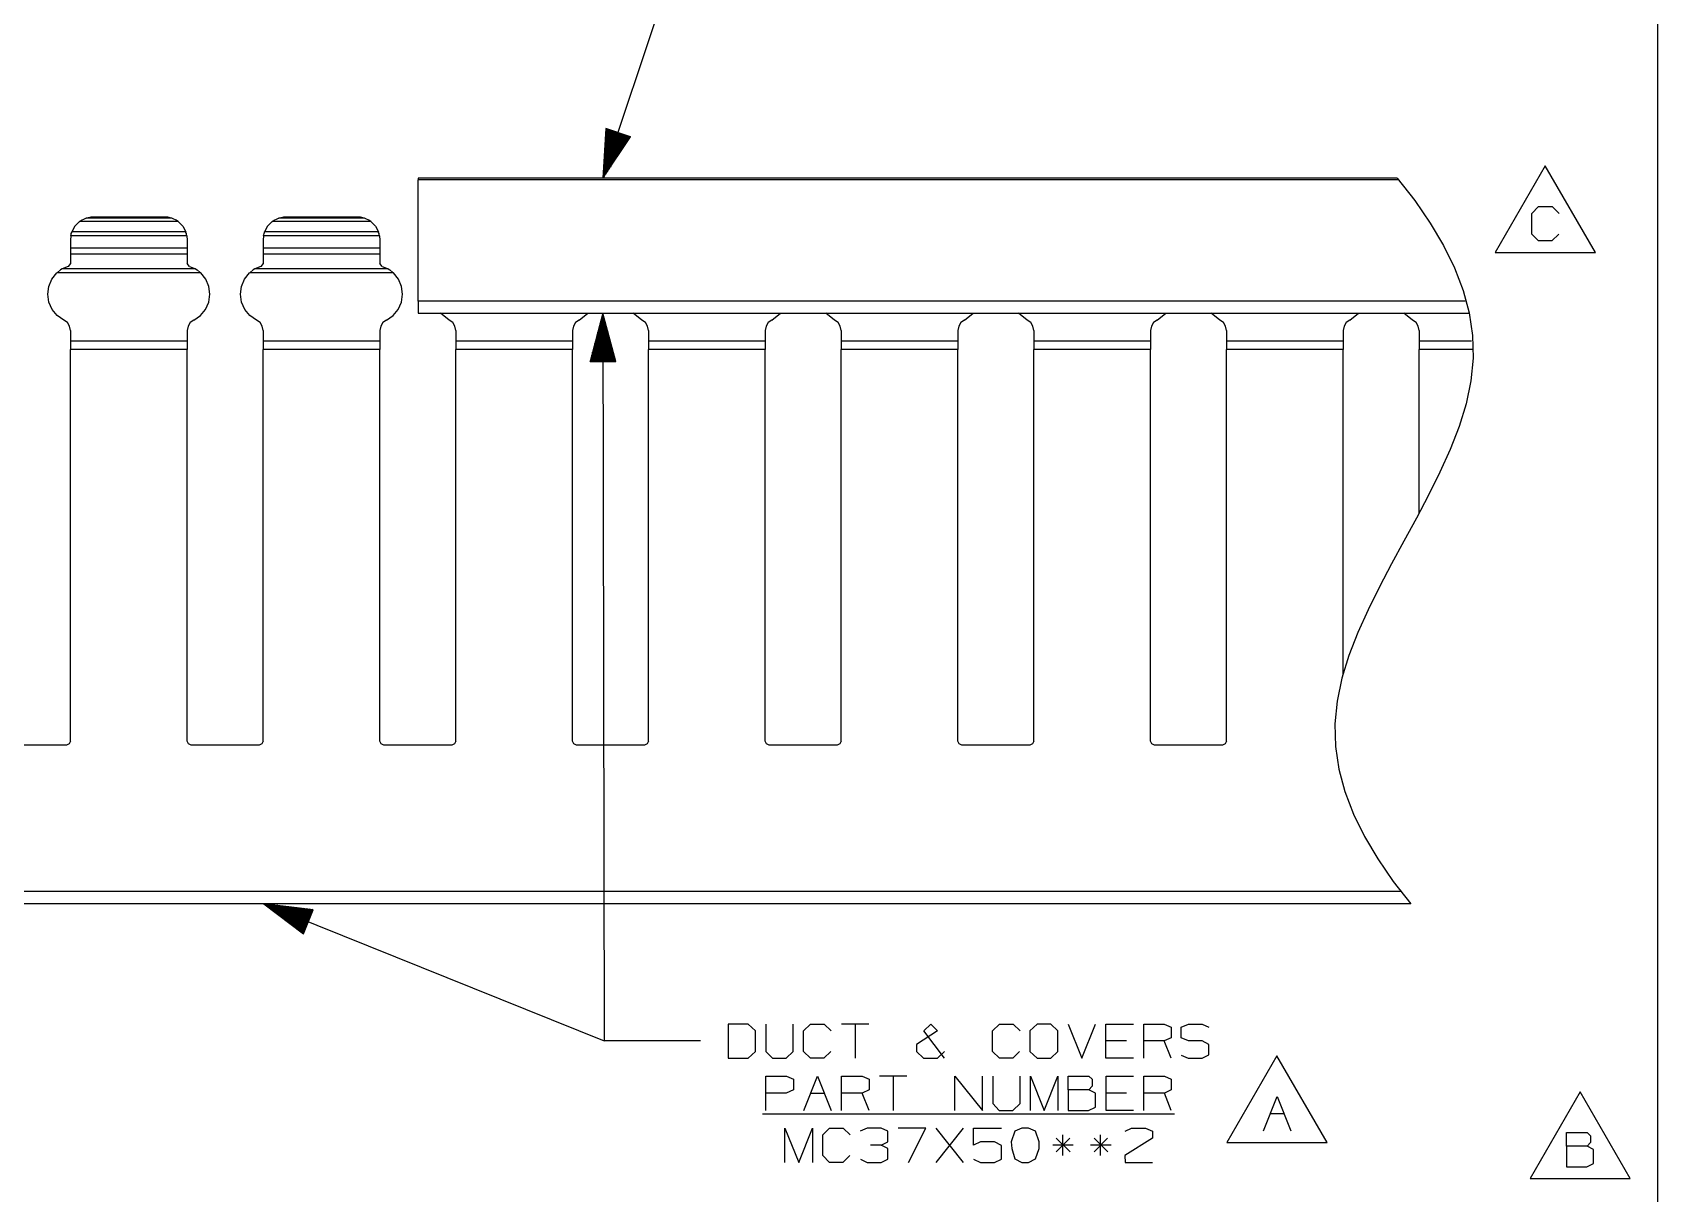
# Model space of a CAD drawing. Extents: x 0.6 to 16.4, y 0.4 to 10.6.
# Drawn here: x 12.153 to 16.37, y 2.528 to 5.541 of the extents above; entities that cross this region are included whole.
import ezdxf

# ---------------------------------------------------------------- set-up
doc = ezdxf.new("R2010")
doc.units = 0
doc.header["$MEASUREMENT"] = 0
doc.layers.add('1', color=7, linetype='Continuous')

msp = doc.modelspace()

# ---------------------------------------------------------------- linework, layer by layer
at = {"layer": '1', "color": 7, "linetype": 'Continuous'}
for p, q in [((16.369932, 10.641915), (16.369932, 0.440085)), ((16.369932, 8.393945), (16.369932, 0.440085)), ((13.63328, 5.162565), (14.23046, 6.957273)), ((13.640965, 5.291746), (13.63328, 5.162565)), ((13.671797, 5.281487), (13.63351, 5.166421)), ((13.669899, 5.282118), (13.633968, 5.174135)), ((13.668001, 5.28275), (13.634427, 5.181849)), ((13.666104, 5.283381), (13.634887, 5.189563)), ((13.664207, 5.284013), (13.635345, 5.197277)), ((13.673695, 5.280855), (13.635407, 5.16579)), ((13.662309, 5.284644), (13.635804, 5.20499)), ((13.660411, 5.285275), (13.636263, 5.212704)), ((13.658513, 5.285907), (13.636722, 5.220418)), ((13.656615, 5.286539), (13.637181, 5.228132)), ((13.654717, 5.28717), (13.63764, 5.235846)), ((13.65282, 5.287801), (13.638099, 5.243559)), ((13.650923, 5.288433), (13.638557, 5.251273)), ((13.649025, 5.289064), (13.639016, 5.258987)), ((13.647127, 5.289696), (13.639476, 5.266701)), ((13.675592, 5.280224), (13.639662, 5.172241)), ((13.645229, 5.290327), (13.639935, 5.274415)), ((13.643332, 5.290958), (13.640393, 5.282128)), ((13.641434, 5.29159), (13.640852, 5.289842)), ((13.641434, 5.29159), (13.640852, 5.289842)), ((13.704526, 5.270597), (13.640965, 5.291746)), ((13.67749, 5.279593), (13.643916, 5.178692)), ((13.679388, 5.278961), (13.64817, 5.185143)), ((13.681286, 5.278329), (13.652425, 5.191594)), ((13.683184, 5.277698), (13.656679, 5.198044)), ((13.685081, 5.277067), (13.660933, 5.204495)), ((13.686978, 5.276435), (13.665188, 5.210946)), ((13.688876, 5.275804), (13.669442, 5.217397)), ((13.690774, 5.275172), (13.673697, 5.223848)), ((13.692672, 5.274541), (13.677951, 5.230299)), ((13.69457, 5.27391), (13.682205, 5.23675)), ((13.696467, 5.273278), (13.686459, 5.243201)), ((13.698365, 5.272646), (13.690713, 5.249651)), ((13.700262, 5.272015), (13.694967, 5.256103)), ((13.70216, 5.271384), (13.699222, 5.262553)), ((13.63328, 5.162565), (13.704526, 5.270597)), ((13.704058, 5.270752), (13.703476, 5.269004)), ((13.704058, 5.270752), (13.703476, 5.269004)), ((16.078701, 5.194928), (15.948797, 4.969928)), ((16.208605, 4.969928), (16.078701, 5.194928)), ((13.15328, 5.162565), (13.15328, 5.161412)), ((15.694135, 5.162565), (13.15328, 5.162565)), ((13.15328, 5.161412), (13.15328, 5.158628)), ((13.15328, 4.843667), (13.15328, 5.158628)), ((15.697047, 5.158628), (13.15328, 5.158628)), ((15.694135, 5.162565), (15.739751, 5.104576)), ((15.739751, 5.104576), (15.780009, 5.046484)), ((12.295266, 5.060106), (12.298267, 5.060854)), ((12.298267, 5.060854), (12.301303, 5.061447)), ((12.301303, 5.061447), (12.304364, 5.061882)), ((12.501346, 5.061882), (12.304364, 5.061882)), ((12.504408, 5.061447), (12.501346, 5.061882)), ((12.507442, 5.060854), (12.504408, 5.061447)), ((12.510444, 5.060106), (12.507442, 5.060854)), ((12.795266, 5.060106), (12.798267, 5.060854)), ((12.798267, 5.060854), (12.801303, 5.061447)), ((12.801303, 5.061447), (12.804364, 5.061882)), ((13.001346, 5.061882), (12.804364, 5.061882)), ((13.004408, 5.061447), (13.001346, 5.061882)), ((13.007442, 5.060854), (13.004408, 5.061447)), ((13.010444, 5.060106), (13.007442, 5.060854)), ((16.043545, 5.071178), (16.061357, 5.08899)), ((16.043545, 5.01774), (16.043545, 5.071178)), ((16.061357, 5.08899), (16.096983, 5.08899)), ((16.096983, 5.08899), (16.114796, 5.071178)), ((12.252913, 5.016185), (12.253632, 5.018915)), ((12.253632, 5.018915), (12.254627, 5.022042)), ((12.254627, 5.022042), (12.255074, 5.023278)), ((12.263115, 5.03806), (12.255074, 5.023278)), ((12.550636, 5.023278), (12.255074, 5.023278)), ((12.274944, 5.050028), (12.263115, 5.03806)), ((12.274944, 5.050028), (12.280248, 5.053634)), ((12.530766, 5.050028), (12.274944, 5.050028)), ((12.280248, 5.053634), (12.287721, 5.057463)), ((12.287721, 5.057463), (12.289796, 5.058304)), ((12.289796, 5.058304), (12.291581, 5.058956)), ((12.291581, 5.058956), (12.29215, 5.059151)), ((12.29215, 5.059151), (12.292308, 5.059204)), ((12.292308, 5.059204), (12.295266, 5.060106)), ((12.513402, 5.059204), (12.292308, 5.059204)), ((12.513402, 5.059204), (12.510444, 5.060106)), ((12.51356, 5.059151), (12.513402, 5.059204)), ((12.514129, 5.058956), (12.51356, 5.059151)), ((12.515914, 5.058304), (12.514129, 5.058956)), ((12.517989, 5.057463), (12.515914, 5.058304)), ((12.525462, 5.053634), (12.517989, 5.057463)), ((12.530766, 5.050028), (12.525462, 5.053634)), ((12.530766, 5.050028), (12.542596, 5.03806)), ((12.542596, 5.03806), (12.550636, 5.023278)), ((12.551083, 5.022042), (12.550636, 5.023278)), ((12.552078, 5.018915), (12.551083, 5.022042)), ((12.552797, 5.016185), (12.552078, 5.018915)), ((12.752913, 5.016185), (12.753632, 5.018915)), ((12.753632, 5.018915), (12.754627, 5.022042)), ((12.754627, 5.022042), (12.755074, 5.023278)), ((12.763115, 5.03806), (12.755074, 5.023278)), ((13.050636, 5.023278), (12.755074, 5.023278)), ((12.774944, 5.050028), (12.763115, 5.03806)), ((12.774944, 5.050028), (12.780248, 5.053634)), ((13.030766, 5.050028), (12.774944, 5.050028)), ((12.780248, 5.053634), (12.787721, 5.057463)), ((12.787721, 5.057463), (12.789796, 5.058304)), ((12.789796, 5.058304), (12.791581, 5.058956)), ((12.791581, 5.058956), (12.79215, 5.059151)), ((12.79215, 5.059151), (12.792308, 5.059204)), ((12.792308, 5.059204), (12.795266, 5.060106)), ((13.013402, 5.059204), (12.792308, 5.059204)), ((13.013402, 5.059204), (13.010444, 5.060106)), ((13.01356, 5.059151), (13.013402, 5.059204)), ((13.014129, 5.058956), (13.01356, 5.059151)), ((13.015914, 5.058304), (13.014129, 5.058956)), ((13.017989, 5.057463), (13.015914, 5.058304)), ((13.025462, 5.053634), (13.017989, 5.057463)), ((13.030766, 5.050028), (13.025462, 5.053634)), ((13.030766, 5.050028), (13.042596, 5.03806)), ((13.042596, 5.03806), (13.050636, 5.023278)), ((13.051083, 5.022042), (13.050636, 5.023278)), ((13.052078, 5.018915), (13.051083, 5.022042)), ((13.052797, 5.016185), (13.052078, 5.018915)), ((15.780009, 5.046484), (15.814593, 4.988285)), ((12.2523, 5.0133), (12.25128, 5.002282)), ((12.25128, 5.002282), (12.25128, 4.981414)), ((12.55443, 4.981414), (12.25128, 4.981414)), ((12.25128, 4.981414), (12.25128, 4.975233)), ((12.2523, 5.0133), (12.25246, 5.014121)), ((12.55341, 5.0133), (12.2523, 5.0133)), ((12.25246, 5.014121), (12.252913, 5.016185)), ((12.55325, 5.014121), (12.552797, 5.016185)), ((12.55341, 5.0133), (12.55325, 5.014121)), ((12.55341, 5.0133), (12.55443, 5.002282)), ((12.55443, 5.002282), (12.55443, 4.981414)), ((12.55443, 4.981414), (12.55443, 4.975233)), ((12.7523, 5.0133), (12.75128, 5.002282)), ((12.75128, 5.002282), (12.75128, 4.981414)), ((13.05443, 4.981414), (12.75128, 4.981414)), ((12.75128, 4.981414), (12.75128, 4.975233)), ((12.7523, 5.0133), (12.75246, 5.014121)), ((13.05341, 5.0133), (12.7523, 5.0133)), ((12.75246, 5.014121), (12.752913, 5.016185)), ((13.05325, 5.014121), (13.052797, 5.016185)), ((13.05341, 5.0133), (13.05325, 5.014121)), ((13.05341, 5.0133), (13.05443, 5.002282)), ((13.05443, 5.002282), (13.05443, 4.981414)), ((13.05443, 4.981414), (13.05443, 4.975233)), ((15.814593, 4.988285), (15.843188, 4.929972)), ((16.061357, 4.999928), (16.043545, 5.01774)), ((16.096045, 4.999928), (16.061357, 4.999928)), ((16.113857, 5.01774), (16.096045, 4.999928)), ((12.25128, 4.941604), (12.245588, 4.933944)), ((12.25128, 4.975233), (12.25128, 4.965448)), ((12.55443, 4.965448), (12.25128, 4.965448)), ((12.25128, 4.965448), (12.25128, 4.941604)), ((12.55443, 4.975233), (12.55443, 4.965448)), ((12.55443, 4.965448), (12.55443, 4.941604)), ((12.560122, 4.933944), (12.55443, 4.941604)), ((12.75128, 4.941604), (12.745588, 4.933944)), ((12.75128, 4.975233), (12.75128, 4.965448)), ((13.05443, 4.965448), (12.75128, 4.965448)), ((12.75128, 4.965448), (12.75128, 4.941604)), ((13.05443, 4.975233), (13.05443, 4.965448)), ((13.05443, 4.965448), (13.05443, 4.941604)), ((13.060122, 4.933944), (13.05443, 4.941604)), ((15.948797, 4.969928), (16.208605, 4.969928)), ((12.194934, 4.882107), (12.203171, 4.901147)), ((12.203171, 4.901147), (12.21631, 4.917202)), ((12.217688, 4.918445), (12.21631, 4.917202)), ((12.5894, 4.917202), (12.21631, 4.917202)), ((12.225871, 4.924701), (12.217688, 4.918445)), ((12.229953, 4.927216), (12.225871, 4.924701)), ((12.245588, 4.933944), (12.229953, 4.927216)), ((12.575758, 4.927216), (12.229953, 4.927216)), ((12.560122, 4.933944), (12.575758, 4.927216)), ((12.575758, 4.927216), (12.57984, 4.924701)), ((12.57984, 4.924701), (12.588023, 4.918445)), ((12.588023, 4.918445), (12.5894, 4.917202)), ((12.602539, 4.901147), (12.5894, 4.917202)), ((12.610776, 4.882107), (12.602539, 4.901147)), ((12.694934, 4.882107), (12.703171, 4.901147)), ((12.703171, 4.901147), (12.71631, 4.917202)), ((12.717688, 4.918445), (12.71631, 4.917202)), ((13.0894, 4.917202), (12.71631, 4.917202)), ((12.725871, 4.924701), (12.717688, 4.918445)), ((12.729953, 4.927216), (12.725871, 4.924701)), ((12.745588, 4.933944), (12.729953, 4.927216)), ((13.075758, 4.927216), (12.729953, 4.927216)), ((13.060122, 4.933944), (13.075758, 4.927216)), ((13.075758, 4.927216), (13.07984, 4.924701)), ((13.07984, 4.924701), (13.088023, 4.918445)), ((13.088023, 4.918445), (13.0894, 4.917202)), ((13.102539, 4.901147), (13.0894, 4.917202)), ((13.110776, 4.882107), (13.102539, 4.901147)), ((15.843188, 4.929972), (15.865479, 4.87154)), ((12.192227, 4.861539), (12.194934, 4.882107)), ((12.195259, 4.841016), (12.192227, 4.861539)), ((12.610451, 4.841016), (12.613482, 4.861539)), ((12.613482, 4.861539), (12.610776, 4.882107)), ((12.692227, 4.861539), (12.694934, 4.882107)), ((12.695259, 4.841016), (12.692227, 4.861539)), ((13.110451, 4.841016), (13.113482, 4.861539)), ((13.113482, 4.861539), (13.110776, 4.882107)), ((15.865479, 4.87154), (15.88115, 4.812981)), ((12.203797, 4.822109), (12.195259, 4.841016)), ((12.217188, 4.806264), (12.203797, 4.822109)), ((12.588522, 4.806264), (12.601912, 4.822109)), ((12.601912, 4.822109), (12.610451, 4.841016)), ((12.703797, 4.822109), (12.695259, 4.841016)), ((12.717188, 4.806264), (12.703797, 4.822109)), ((13.088522, 4.806264), (13.101912, 4.822109)), ((13.101912, 4.822109), (13.110451, 4.841016)), ((13.15328, 4.843667), (13.15328, 4.827919)), ((15.871193, 4.843667), (13.15328, 4.843667)), ((13.15328, 4.827919), (13.15328, 4.816391)), ((13.15328, 4.816391), (13.15328, 4.812171)), ((13.15328, 4.812171), (15.881221, 4.812171)), ((13.234407, 4.794694), (13.211287, 4.812172)), ((13.571302, 4.794694), (13.594422, 4.812172)), ((13.63328, 4.812171), (13.599969, 4.687122)), ((13.632463, 4.68717), (13.632286, 4.808437)), ((13.63328, 4.812171), (13.636034, 2.923502)), ((13.666956, 4.68722), (13.63328, 4.812171)), ((13.634462, 4.687172), (13.634286, 4.808441)), ((13.734407, 4.794694), (13.711287, 4.812172)), ((14.071302, 4.794694), (14.094422, 4.812172)), ((14.234407, 4.794694), (14.211287, 4.812172)), ((14.571302, 4.794694), (14.594422, 4.812172)), ((14.734407, 4.794694), (14.711287, 4.812172)), ((15.071302, 4.794694), (15.094422, 4.812172)), ((15.234407, 4.794694), (15.211287, 4.812172)), ((15.571302, 4.794694), (15.594422, 4.812172)), ((15.734407, 4.794694), (15.711287, 4.812172)), ((15.88115, 4.812981), (15.889886, 4.754291)), ((12.234407, 4.794694), (12.217188, 4.806264)), ((12.243327, 4.788064), (12.234407, 4.794694)), ((12.249222, 4.77864), (12.243327, 4.788064)), ((12.25128, 4.767718), (12.249222, 4.77864)), ((12.25128, 4.767718), (12.25128, 4.740124)), ((12.556489, 4.77864), (12.55443, 4.767718)), ((12.55443, 4.767718), (12.55443, 4.740124)), ((12.562383, 4.788064), (12.556489, 4.77864)), ((12.571302, 4.794694), (12.562383, 4.788064)), ((12.571302, 4.794694), (12.588522, 4.806264)), ((12.734407, 4.794694), (12.717188, 4.806264)), ((12.743327, 4.788064), (12.734407, 4.794694)), ((12.749222, 4.77864), (12.743327, 4.788064)), ((12.75128, 4.767718), (12.749222, 4.77864)), ((12.75128, 4.767718), (12.75128, 4.740124)), ((13.056489, 4.77864), (13.05443, 4.767718)), ((13.05443, 4.767718), (13.05443, 4.740124)), ((13.062383, 4.788064), (13.056489, 4.77864)), ((13.071302, 4.794694), (13.062383, 4.788064)), ((13.071302, 4.794694), (13.088522, 4.806264)), ((13.243327, 4.788064), (13.234407, 4.794694)), ((13.249222, 4.77864), (13.243327, 4.788064)), ((13.25128, 4.767718), (13.249222, 4.77864)), ((13.25128, 4.767718), (13.25128, 4.740124)), ((13.556489, 4.77864), (13.55443, 4.767718)), ((13.55443, 4.767718), (13.55443, 4.740124)), ((13.562383, 4.788064), (13.556489, 4.77864)), ((13.571302, 4.794694), (13.562383, 4.788064)), ((13.622462, 4.687155), (13.62234, 4.771102)), ((13.624462, 4.687158), (13.62433, 4.77857)), ((13.626463, 4.687161), (13.626318, 4.786036)), ((13.628463, 4.687164), (13.628307, 4.793504)), ((13.630463, 4.687167), (13.630297, 4.800971)), ((13.636462, 4.687176), (13.636296, 4.800979)), ((13.638462, 4.687179), (13.638308, 4.793518)), ((13.640463, 4.687181), (13.640318, 4.786057)), ((13.642463, 4.687184), (13.642329, 4.778596)), ((13.644463, 4.687187), (13.644341, 4.771134)), ((13.743327, 4.788064), (13.734407, 4.794694)), ((13.749222, 4.77864), (13.743327, 4.788064)), ((13.75128, 4.767718), (13.749222, 4.77864)), ((13.75128, 4.767718), (13.75128, 4.740124)), ((14.056489, 4.77864), (14.05443, 4.767718)), ((14.05443, 4.767718), (14.05443, 4.740124)), ((14.062383, 4.788064), (14.056489, 4.77864)), ((14.071302, 4.794694), (14.062383, 4.788064)), ((14.243327, 4.788064), (14.234407, 4.794694)), ((14.249222, 4.77864), (14.243327, 4.788064)), ((14.25128, 4.767718), (14.249222, 4.77864)), ((14.25128, 4.767718), (14.25128, 4.740124)), ((14.556489, 4.77864), (14.55443, 4.767718)), ((14.55443, 4.767718), (14.55443, 4.740124)), ((14.562383, 4.788064), (14.556489, 4.77864)), ((14.571302, 4.794694), (14.562383, 4.788064)), ((14.743327, 4.788064), (14.734407, 4.794694)), ((14.749222, 4.77864), (14.743327, 4.788064)), ((14.75128, 4.767718), (14.749222, 4.77864)), ((14.75128, 4.767718), (14.75128, 4.740124)), ((15.056489, 4.77864), (15.05443, 4.767718)), ((15.05443, 4.767718), (15.05443, 4.740124)), ((15.062383, 4.788064), (15.056489, 4.77864)), ((15.071302, 4.794694), (15.062383, 4.788064)), ((15.243327, 4.788064), (15.234407, 4.794694)), ((15.249222, 4.77864), (15.243327, 4.788064)), ((15.25128, 4.767718), (15.249222, 4.77864)), ((15.25128, 4.767718), (15.25128, 4.740124)), ((15.556489, 4.77864), (15.55443, 4.767718)), ((15.55443, 4.767718), (15.55443, 4.740124)), ((15.562383, 4.788064), (15.556489, 4.77864)), ((15.571302, 4.794694), (15.562383, 4.788064)), ((15.743327, 4.788064), (15.734407, 4.794694)), ((15.749222, 4.77864), (15.743327, 4.788064)), ((15.75128, 4.767718), (15.749222, 4.77864)), ((15.75128, 4.767718), (15.75128, 4.740124)), ((12.55443, 4.740124), (12.25128, 4.740124)), ((12.25128, 4.740124), (12.25128, 4.729941)), ((12.25128, 4.729941), (12.25128, 4.717957)), ((12.55443, 4.740124), (12.55443, 4.729941)), ((12.55443, 4.729941), (12.55443, 4.717957)), ((13.05443, 4.740124), (12.75128, 4.740124)), ((12.75128, 4.740124), (12.75128, 4.729941)), ((12.75128, 4.729941), (12.75128, 4.717957)), ((13.05443, 4.740124), (13.05443, 4.729941)), ((13.05443, 4.729941), (13.05443, 4.717957)), ((13.55443, 4.740124), (13.25128, 4.740124)), ((13.25128, 4.740124), (13.25128, 4.729941)), ((13.25128, 4.729941), (13.25128, 4.717957)), ((13.55443, 4.740124), (13.55443, 4.729941)), ((13.55443, 4.729941), (13.55443, 4.717957)), ((13.610462, 4.687138), (13.610405, 4.7263)), ((13.612462, 4.68714), (13.612394, 4.733768)), ((13.614463, 4.687143), (13.614384, 4.741234)), ((13.616463, 4.687146), (13.616373, 4.748702)), ((13.618463, 4.68715), (13.618361, 4.756168)), ((13.620462, 4.687152), (13.620351, 4.763636)), ((13.646462, 4.68719), (13.646351, 4.763673)), ((13.648462, 4.687193), (13.648362, 4.756212)), ((13.650462, 4.687196), (13.650373, 4.748751)), ((13.652462, 4.687199), (13.652384, 4.74129)), ((13.654463, 4.687202), (13.654394, 4.733829)), ((13.656463, 4.687205), (13.656405, 4.726367)), ((14.05443, 4.740124), (13.75128, 4.740124)), ((13.75128, 4.740124), (13.75128, 4.729941)), ((13.75128, 4.729941), (13.75128, 4.717957)), ((14.05443, 4.740124), (14.05443, 4.729941)), ((14.05443, 4.729941), (14.05443, 4.717957)), ((14.55443, 4.740124), (14.25128, 4.740124)), ((14.25128, 4.740124), (14.25128, 4.729941)), ((14.25128, 4.729941), (14.25128, 4.717957)), ((14.55443, 4.740124), (14.55443, 4.729941)), ((14.55443, 4.729941), (14.55443, 4.717957)), ((15.05443, 4.740124), (14.75128, 4.740124)), ((14.75128, 4.740124), (14.75128, 4.729941)), ((14.75128, 4.729941), (14.75128, 4.717957)), ((15.05443, 4.740124), (15.05443, 4.729941)), ((15.05443, 4.729941), (15.05443, 4.717957)), ((15.55443, 4.740124), (15.25128, 4.740124)), ((15.25128, 4.740124), (15.25128, 4.729941)), ((15.25128, 4.729941), (15.25128, 4.717957)), ((15.55443, 4.740124), (15.55443, 4.729941)), ((15.55443, 4.729941), (15.55443, 4.717957)), ((15.887487, 4.740124), (15.75128, 4.740124)), ((15.75128, 4.740124), (15.75128, 4.729941)), ((15.75128, 4.729941), (15.75128, 4.717957)), ((15.889886, 4.754291), (15.891373, 4.695463)), ((12.55443, 4.717957), (12.25128, 4.717957)), ((12.25128, 3.701416), (12.25128, 4.717957)), ((12.55443, 3.701416), (12.55443, 4.717957)), ((13.05443, 4.717957), (12.75128, 4.717957)), ((12.75128, 3.701416), (12.75128, 4.717957)), ((13.05443, 3.701416), (13.05443, 4.717957)), ((13.55443, 4.717957), (13.25128, 4.717957)), ((13.25128, 3.701416), (13.25128, 4.717957)), ((13.55443, 3.701416), (13.55443, 4.717957)), ((13.599969, 4.687122), (13.666956, 4.68722)), ((13.600463, 4.687123), (13.60046, 4.688965)), ((13.600463, 4.687123), (13.60046, 4.688965)), ((13.602463, 4.687126), (13.602449, 4.696433)), ((13.604463, 4.687129), (13.604438, 4.703899)), ((13.606462, 4.687132), (13.606427, 4.711367)), ((13.608462, 4.687135), (13.608417, 4.718833)), ((13.658463, 4.687208), (13.658416, 4.718906)), ((13.660462, 4.687211), (13.660427, 4.711445)), ((13.662462, 4.687213), (13.662438, 4.703984)), ((13.664462, 4.687216), (13.664449, 4.696523)), ((13.666463, 4.687219), (13.66646, 4.689062)), ((13.666463, 4.687219), (13.66646, 4.689062)), ((14.05443, 4.717957), (13.75128, 4.717957)), ((13.75128, 3.701416), (13.75128, 4.717957)), ((14.05443, 3.701416), (14.05443, 4.717957)), ((14.55443, 4.717957), (14.25128, 4.717957)), ((14.25128, 3.701416), (14.25128, 4.717957)), ((14.55443, 3.701416), (14.55443, 4.717957)), ((15.05443, 4.717957), (14.75128, 4.717957)), ((14.75128, 3.701416), (14.75128, 4.717957)), ((15.05443, 3.701416), (15.05443, 4.717957)), ((15.55443, 4.717957), (15.25128, 4.717957)), ((15.25128, 3.701416), (15.25128, 4.717957)), ((15.55443, 3.874776), (15.55443, 4.717957)), ((15.889416, 4.717957), (15.75128, 4.717957)), ((15.75128, 4.294425), (15.75128, 4.717957)), ((15.891373, 4.695463), (15.885504, 4.636495)), ((15.885504, 4.636495), (15.873015, 4.577401)), ((15.873015, 4.577401), (15.854853, 4.518199)), ((15.854853, 4.518199), (15.831962, 4.458907)), ((15.831962, 4.458907), (15.805288, 4.399544)), ((15.805288, 4.399544), (15.775778, 4.340127)), ((15.775778, 4.340127), (15.744376, 4.280673)), ((15.744376, 4.280673), (15.712029, 4.221201)), ((15.712029, 4.221201), (15.679682, 4.16173)), ((15.679682, 4.16173), (15.64828, 4.102277)), ((15.64828, 4.102277), (15.618771, 4.04286)), ((15.618771, 4.04286), (15.592097, 3.983496)), ((15.592097, 3.983496), (15.569206, 3.924204)), ((15.569206, 3.924204), (15.551044, 3.865003)), ((15.551044, 3.865003), (15.538555, 3.805909)), ((15.538555, 3.805909), (15.532686, 3.746941)), ((15.532686, 3.746941), (15.534173, 3.688112)), ((12.241281, 3.691416), (12.06443, 3.691416)), ((12.248351, 3.694345), (12.241281, 3.691416)), ((12.25128, 3.701416), (12.248351, 3.694345)), ((12.557359, 3.694345), (12.55443, 3.701416)), ((12.56443, 3.691416), (12.557359, 3.694345)), ((12.741281, 3.691416), (12.56443, 3.691416)), ((12.748351, 3.694345), (12.741281, 3.691416)), ((12.75128, 3.701416), (12.748351, 3.694345)), ((13.057359, 3.694345), (13.05443, 3.701416)), ((13.06443, 3.691416), (13.057359, 3.694345)), ((13.152855, 3.691416), (13.06443, 3.691416)), ((13.241281, 3.691416), (13.152855, 3.691416)), ((13.248351, 3.694345), (13.241281, 3.691416)), ((13.25128, 3.701416), (13.248351, 3.694345)), ((13.557359, 3.694345), (13.55443, 3.701416)), ((13.56443, 3.691416), (13.557359, 3.694345)), ((13.741281, 3.691416), (13.56443, 3.691416)), ((13.748351, 3.694345), (13.741281, 3.691416)), ((13.75128, 3.701416), (13.748351, 3.694345)), ((14.057359, 3.694345), (14.05443, 3.701416)), ((14.06443, 3.691416), (14.057359, 3.694345)), ((14.241281, 3.691416), (14.06443, 3.691416)), ((14.248351, 3.694345), (14.241281, 3.691416)), ((14.25128, 3.701416), (14.248351, 3.694345)), ((14.557359, 3.694345), (14.55443, 3.701416)), ((14.56443, 3.691416), (14.557359, 3.694345)), ((14.741281, 3.691416), (14.56443, 3.691416)), ((14.748351, 3.694345), (14.741281, 3.691416)), ((14.75128, 3.701416), (14.748351, 3.694345)), ((15.057359, 3.694345), (15.05443, 3.701416)), ((15.06443, 3.691416), (15.057359, 3.694345)), ((15.241281, 3.691416), (15.06443, 3.691416)), ((15.248351, 3.694345), (15.241281, 3.691416)), ((15.25128, 3.701416), (15.248351, 3.694345)), ((15.534173, 3.688112), (15.542909, 3.629422)), ((15.542909, 3.629422), (15.558579, 3.570864)), ((15.558579, 3.570864), (15.580871, 3.512431)), ((15.580871, 3.512431), (15.609466, 3.454118)), ((15.609466, 3.454118), (15.64405, 3.395919)), ((15.64405, 3.395919), (15.684307, 3.337828)), ((15.684307, 3.337828), (15.729924, 3.279839)), ((13.152855, 3.311324), (5.152855, 3.311324)), ((15.706632, 3.311324), (13.152855, 3.311324)), ((13.152855, 3.279839), (5.152855, 3.279839)), ((12.752855, 3.279839), (13.636034, 2.923502)), ((12.752855, 3.279839), (12.856243, 3.202007)), ((12.881308, 3.264129), (12.752855, 3.279839)), ((12.868402, 3.232141), (12.755941, 3.277515)), ((12.869149, 3.233995), (12.75669, 3.27937)), ((12.867653, 3.230286), (12.762115, 3.272867)), ((12.869898, 3.23585), (12.76436, 3.278431)), ((12.866904, 3.228431), (12.768289, 3.26822)), ((12.870646, 3.237705), (12.772031, 3.277493)), ((12.866157, 3.226577), (12.774463, 3.263572)), ((12.871394, 3.23956), (12.779701, 3.276555)), ((12.865408, 3.224722), (12.780636, 3.258925)), ((12.864659, 3.222867), (12.78681, 3.254277)), ((12.872143, 3.241414), (12.787372, 3.275617)), ((12.863912, 3.221012), (12.792983, 3.24963)), ((12.872891, 3.243269), (12.795041, 3.274679)), ((12.873639, 3.245124), (12.802711, 3.273741)), ((12.874388, 3.246979), (12.810382, 3.272803)), ((12.875136, 3.248833), (12.818052, 3.271865)), ((12.875884, 3.250688), (12.825723, 3.270927)), ((12.876633, 3.252543), (12.833393, 3.269989)), ((12.877381, 3.254397), (12.841063, 3.269051)), ((12.878129, 3.256252), (12.848733, 3.268113)), ((12.856243, 3.202007), (12.881308, 3.264129)), ((12.878878, 3.258107), (12.856403, 3.267175)), ((12.879626, 3.259962), (12.864074, 3.266237)), ((12.880375, 3.261816), (12.871744, 3.265299)), ((12.881123, 3.263671), (12.879415, 3.26436)), ((12.881123, 3.263671), (12.879415, 3.26436)), ((15.729924, 3.279839), (13.152855, 3.279839)), ((12.863163, 3.219158), (12.799157, 3.244982)), ((12.862414, 3.217303), (12.80533, 3.240335)), ((12.861667, 3.215448), (12.811504, 3.235687)), ((12.860918, 3.213593), (12.817677, 3.23104)), ((12.860169, 3.211739), (12.823852, 3.226392)), ((12.859422, 3.209884), (12.830025, 3.221745)), ((12.858673, 3.208029), (12.836199, 3.217097)), ((12.857924, 3.206175), (12.842372, 3.21245)), ((12.857177, 3.20432), (12.848546, 3.207802)), ((12.856428, 3.202465), (12.854719, 3.203155)), ((12.856428, 3.202465), (12.854719, 3.203155)), ((14.010408, 2.967565), (13.957909, 2.967565)), ((13.957909, 2.967565), (13.957909, 2.878502)), ((14.029159, 2.949752), (14.010408, 2.967565)), ((14.055971, 2.967565), (14.055971, 2.896315)), ((14.127221, 2.896315), (14.127221, 2.967565)), ((14.154034, 2.949752), (14.171846, 2.967565)), ((14.171846, 2.967565), (14.207471, 2.967565)), ((14.207471, 2.967565), (14.225284, 2.949752)), ((14.323346, 2.967565), (14.252096, 2.967565)), ((14.287722, 2.967565), (14.287722, 2.878502)), ((14.466034, 2.949752), (14.483847, 2.967565)), ((14.483847, 2.967565), (14.501658, 2.949752)), ((14.644346, 2.949752), (14.662159, 2.967565)), ((14.662159, 2.967565), (14.697783, 2.967565)), ((14.697783, 2.967565), (14.715596, 2.949752)), ((14.760221, 2.967565), (14.741471, 2.949752)), ((14.795846, 2.967565), (14.760221, 2.967565)), ((14.813659, 2.949752), (14.795846, 2.967565)), ((14.840471, 2.967565), (14.876097, 2.878502)), ((14.876097, 2.878502), (14.911721, 2.967565)), ((14.938534, 2.878502), (14.938534, 2.967565)), ((14.938534, 2.967565), (15.009784, 2.967565)), ((15.036596, 2.878502), (15.036596, 2.967565)), ((15.036596, 2.967565), (15.090034, 2.967565)), ((15.090034, 2.967565), (15.107846, 2.959127)), ((15.107846, 2.959127), (15.107846, 2.93194)), ((15.133721, 2.959127), (15.152472, 2.967565)), ((15.133721, 2.93194), (15.133721, 2.959127)), ((15.152472, 2.967565), (15.188096, 2.967565)), ((15.188096, 2.967565), (15.205909, 2.959127)), ((13.886034, 2.923502), (13.636034, 2.923502)), ((14.029159, 2.896315), (14.029159, 2.949752)), ((14.154034, 2.896315), (14.154034, 2.949752)), ((14.501658, 2.949752), (14.447284, 2.914127)), ((14.447284, 2.914127), (14.447284, 2.896315)), ((14.519471, 2.878502), (14.466034, 2.949752)), ((14.644346, 2.896315), (14.644346, 2.949752)), ((14.741471, 2.949752), (14.741471, 2.896315)), ((14.813659, 2.896315), (14.813659, 2.949752)), ((14.991971, 2.923502), (14.938534, 2.923502)), ((15.090034, 2.923502), (15.036596, 2.923502)), ((15.107846, 2.93194), (15.090034, 2.923502)), ((15.107846, 2.878502), (15.090034, 2.923502)), ((15.152472, 2.923502), (15.133721, 2.93194)), ((15.188096, 2.923502), (15.152472, 2.923502)), ((15.205909, 2.914127), (15.188096, 2.923502)), ((15.205909, 2.887877), (15.205909, 2.914127)), ((13.957909, 2.878502), (14.010408, 2.878502)), ((14.010408, 2.878502), (14.029159, 2.896315)), ((14.055971, 2.896315), (14.072846, 2.878502)), ((14.072846, 2.878502), (14.108471, 2.878502)), ((14.108471, 2.878502), (14.127221, 2.896315)), ((14.171846, 2.878502), (14.154034, 2.896315)), ((14.206533, 2.878502), (14.171846, 2.878502)), ((14.224346, 2.896315), (14.206533, 2.878502)), ((14.447284, 2.896315), (14.465096, 2.878502)), ((14.465096, 2.878502), (14.501658, 2.878502)), ((14.501658, 2.878502), (14.519471, 2.896315)), ((14.662159, 2.878502), (14.644346, 2.896315)), ((14.696846, 2.878502), (14.662159, 2.878502)), ((14.714659, 2.896315), (14.696846, 2.878502)), ((14.741471, 2.896315), (14.760221, 2.878502)), ((14.760221, 2.878502), (14.795846, 2.878502)), ((14.795846, 2.878502), (14.813659, 2.896315)), ((15.009784, 2.878502), (14.938534, 2.878502)), ((15.133721, 2.88694), (15.151534, 2.878502)), ((15.151534, 2.878502), (15.188096, 2.878502)), ((15.188096, 2.878502), (15.205909, 2.887877)), ((15.382416, 2.885133), (15.252512, 2.660133)), ((15.51232, 2.660133), (15.382416, 2.885133)), ((14.056346, 2.743502), (14.056346, 2.832565)), ((14.056346, 2.832565), (14.109784, 2.832565)), ((14.109784, 2.832565), (14.127596, 2.824127)), ((14.154408, 2.743502), (14.190034, 2.832565)), ((14.190034, 2.832565), (14.225658, 2.743502)), ((14.252471, 2.743502), (14.252471, 2.832565)), ((14.252471, 2.832565), (14.305909, 2.832565)), ((14.305909, 2.832565), (14.323721, 2.824127)), ((14.421783, 2.832565), (14.350533, 2.832565)), ((14.386159, 2.832565), (14.386159, 2.743502)), ((14.546659, 2.743502), (14.546659, 2.832565)), ((14.546659, 2.832565), (14.617908, 2.743502)), ((14.617908, 2.743502), (14.617908, 2.832565)), ((14.644721, 2.832565), (14.644721, 2.761315)), ((14.715971, 2.761315), (14.715971, 2.832565)), ((14.742784, 2.743502), (14.742784, 2.832565)), ((14.742784, 2.832565), (14.778409, 2.743502)), ((14.778409, 2.743502), (14.814034, 2.832565)), ((14.814034, 2.832565), (14.814034, 2.743502)), ((14.840846, 2.79694), (14.840846, 2.832565)), ((14.840846, 2.832565), (14.894284, 2.832565)), ((14.894284, 2.832565), (14.902721, 2.824127)), ((14.938909, 2.743502), (14.938909, 2.832565)), ((14.938909, 2.832565), (15.010159, 2.832565)), ((15.036971, 2.743502), (15.036971, 2.832565)), ((15.036971, 2.832565), (15.090409, 2.832565)), ((15.090409, 2.832565), (15.108221, 2.824127)), ((14.108847, 2.788502), (14.056346, 2.788502)), ((14.127596, 2.79694), (14.108847, 2.788502)), ((14.127596, 2.824127), (14.127596, 2.79694)), ((14.172221, 2.788502), (14.207847, 2.788502)), ((14.305909, 2.788502), (14.252471, 2.788502)), ((14.323721, 2.79694), (14.305909, 2.788502)), ((14.323721, 2.743502), (14.305909, 2.788502)), ((14.323721, 2.824127), (14.323721, 2.79694)), ((14.894284, 2.79694), (14.840846, 2.79694)), ((14.840846, 2.79694), (14.840846, 2.743502)), ((14.902721, 2.806315), (14.894284, 2.79694)), ((14.911159, 2.788502), (14.894284, 2.79694)), ((14.902721, 2.824127), (14.902721, 2.806315)), ((14.911159, 2.75194), (14.911159, 2.788502)), ((14.992347, 2.788502), (14.938909, 2.788502)), ((15.090409, 2.788502), (15.036971, 2.788502)), ((15.108221, 2.79694), (15.090409, 2.788502)), ((15.108221, 2.743502), (15.090409, 2.788502)), ((15.108221, 2.824127), (15.108221, 2.79694)), ((16.169065, 2.791863), (16.039162, 2.566863)), ((16.298969, 2.566863), (16.169065, 2.791863)), ((14.644721, 2.761315), (14.661596, 2.743502)), ((14.661596, 2.743502), (14.697222, 2.743502)), ((14.697222, 2.743502), (14.715971, 2.761315)), ((14.840846, 2.743502), (14.893347, 2.743502)), ((14.893347, 2.743502), (14.911159, 2.75194)), ((15.010159, 2.743502), (14.938909, 2.743502)), ((15.34726, 2.690133), (15.382884, 2.779196)), ((15.382884, 2.779196), (15.418509, 2.690133)), ((14.046971, 2.734502), (15.116659, 2.734502)), ((15.365071, 2.735133), (15.400697, 2.735133)), ((14.105565, 2.608502), (14.105565, 2.697565)), ((14.105565, 2.697565), (14.141191, 2.608502)), ((14.141191, 2.608502), (14.176815, 2.697565)), ((14.176815, 2.697565), (14.176815, 2.608502)), ((14.203628, 2.679752), (14.22144, 2.697565)), ((14.203628, 2.626315), (14.203628, 2.679752)), ((14.22144, 2.697565), (14.257065, 2.697565)), ((14.257065, 2.697565), (14.274878, 2.679752)), ((14.318565, 2.697565), (14.300753, 2.689127)), ((14.355127, 2.697565), (14.318565, 2.697565)), ((14.37294, 2.689127), (14.355127, 2.697565)), ((14.355127, 2.653502), (14.37294, 2.66194)), ((14.37294, 2.66194), (14.37294, 2.689127)), ((14.471003, 2.697565), (14.399753, 2.697565)), ((14.426003, 2.608502), (14.471003, 2.697565)), ((14.497815, 2.608502), (14.569065, 2.697565)), ((14.569065, 2.608502), (14.497815, 2.697565)), ((14.59494, 2.653502), (14.59494, 2.697565)), ((14.59494, 2.697565), (14.667128, 2.697565)), ((14.612753, 2.66194), (14.59494, 2.653502)), ((14.649315, 2.66194), (14.612753, 2.66194)), ((14.667128, 2.652565), (14.649315, 2.66194)), ((14.702377, 2.689127), (14.693003, 2.66194)), ((14.693003, 2.66194), (14.69394, 2.644127)), ((14.72019, 2.697565), (14.702377, 2.689127)), ((14.738003, 2.697565), (14.72019, 2.697565)), ((14.755816, 2.689127), (14.738003, 2.697565)), ((14.76519, 2.66194), (14.755816, 2.689127)), ((14.76519, 2.644127), (14.76519, 2.66194)), ((14.844502, 2.671315), (14.809815, 2.63569)), ((14.809815, 2.671315), (14.84544, 2.63569)), ((14.82669, 2.626315), (14.82669, 2.679752)), ((14.942565, 2.671315), (14.907878, 2.63569)), ((14.907878, 2.671315), (14.943502, 2.63569)), ((14.924752, 2.626315), (14.924752, 2.679752)), ((15.059378, 2.671315), (14.98719, 2.626315)), ((14.988128, 2.689127), (15.005003, 2.697565)), ((15.005003, 2.697565), (15.041565, 2.697565)), ((15.041565, 2.697565), (15.059378, 2.689127)), ((15.059378, 2.689127), (15.059378, 2.671315)), ((15.252512, 2.660133), (15.51232, 2.660133)), ((16.133909, 2.6503), (16.133909, 2.685925)), ((16.133909, 2.685925), (16.187347, 2.685925)), ((16.187347, 2.685925), (16.195784, 2.677488)), ((16.195784, 2.659675), (16.187347, 2.6503)), ((16.195784, 2.677488), (16.195784, 2.659675)), ((14.22144, 2.608502), (14.203628, 2.626315)), ((14.27394, 2.626315), (14.256127, 2.608502)), ((14.30169, 2.61694), (14.318565, 2.608502)), ((14.355127, 2.653502), (14.32794, 2.653502)), ((14.37294, 2.644127), (14.355127, 2.653502)), ((14.355127, 2.608502), (14.37294, 2.61694)), ((14.37294, 2.61694), (14.37294, 2.644127)), ((14.59494, 2.61694), (14.612753, 2.608502)), ((14.649315, 2.608502), (14.667128, 2.61694)), ((14.667128, 2.61694), (14.667128, 2.652565)), ((14.69394, 2.644127), (14.702377, 2.617877)), ((14.702377, 2.617877), (14.72019, 2.608502)), ((14.738003, 2.608502), (14.755816, 2.617877)), ((14.755816, 2.617877), (14.76519, 2.644127)), ((14.853878, 2.653502), (14.80044, 2.653502)), ((14.951941, 2.653502), (14.898502, 2.653502)), ((14.98719, 2.626315), (14.988128, 2.608502)), ((16.187347, 2.6503), (16.133909, 2.6503)), ((16.133909, 2.6503), (16.133909, 2.596863)), ((16.204222, 2.641863), (16.187347, 2.6503)), ((16.204222, 2.6053), (16.204222, 2.641863)), ((14.256127, 2.608502), (14.22144, 2.608502)), ((14.318565, 2.608502), (14.355127, 2.608502)), ((14.612753, 2.608502), (14.649315, 2.608502)), ((14.72019, 2.608502), (14.738003, 2.608502)), ((14.988128, 2.608502), (15.059378, 2.608502)), ((16.133909, 2.596863), (16.186409, 2.596863)), ((16.186409, 2.596863), (16.204222, 2.6053)), ((16.039162, 2.566863), (16.298969, 2.566863))]:
    msp.add_line(p, q, dxfattribs=at)

doc.saveas('drawing.dxf')
